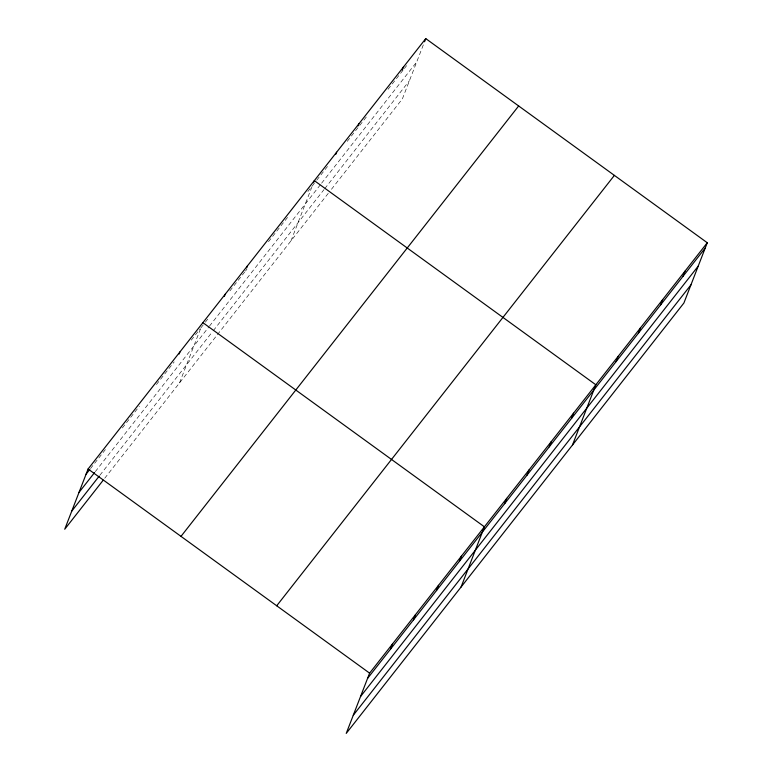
<?xml version="1.0" encoding="UTF-8"?>
<svg xmlns="http://www.w3.org/2000/svg" width="772" height="772" viewBox="0 0 772 772"><rect width="100%" height="100%" fill="white"/><g stroke="black" fill="none" stroke-linecap="round" stroke-linejoin="round"><path stroke-width="0.58" stroke-dasharray="3.86 2.9" d="M179.529 382.912L200.479 328.911M290.967 240.883L312.303 185.869M423.336 44.853L402.395 98.855L329.596 191.649M90.507 468.565L106.063 448.744M122.362 427.968L139.394 406.255M156.426 384.543L174.202 361.885M191.244 340.172L200.131 328.843M200.874 327.897L204.59 323.169M205.323 322.213L209.038 317.485M229.844 290.967L244.695 272.033M245.438 271.088L246.924 269.196M268.473 241.732L288.525 216.17M307.845 191.552L316.018 181.14M316.761 180.185L327.897 165.99M347.217 141.363L367.269 115.8M388.075 89.291L403.669 69.403M404.412 68.457L406.641 65.62M95.313 471.615L208.691 327.116M209.434 326.17L320.863 184.141M321.606 183.196L416.687 61.992M99.916 475.214L212.57 331.613M213.313 330.667L324.008 189.584M324.751 188.638L409.43 80.703M104.722 478.264L328.853 192.595"/><path stroke-width="1.16" d="M707.277 242.755L369.605 673.145L346.232 733.4L683.905 303.01L707.277 242.755L425.768 38.6L88.095 468.99L64.723 529.245L103.245 480.155M179.133 354.02L179.944 351.926M224.372 296.351L225.192 294.248M246.664 267.942L247.474 265.848M313.519 182.723L314.329 180.629L595.849 384.784L572.477 445.039M335.81 154.323L336.621 152.219M358.092 125.913L358.903 123.819M402.26 70.146L403.476 67.01M424.542 41.746L425.768 38.6M390.535 649.117L392.572 643.877M413.493 619.858L415.529 614.608M436.46 590.59L438.496 585.35M459.417 561.321L461.453 556.081M461.048 587.067L484.411 526.813L202.901 322.657M504.666 503.653L506.702 498.403M526.958 475.243L528.984 470.003M549.239 446.834L551.276 441.594M571.521 418.434L573.557 413.194M616.095 361.624L618.131 356.375M638.386 333.214L640.413 327.975M660.668 304.805L662.704 299.565M682.959 276.405L684.986 271.165M86.068 474.23L89.764 469.511M79.024 492.382L94.58 472.56M71.767 511.093L99.173 476.16M180.995 536.366L518.659 105.967M276.704 605.779L614.377 175.389M367.578 678.385L705.241 247.995M360.534 696.537L698.197 266.147M353.277 715.248L690.95 284.858M88.095 468.99L369.605 673.145"/></g></svg>
